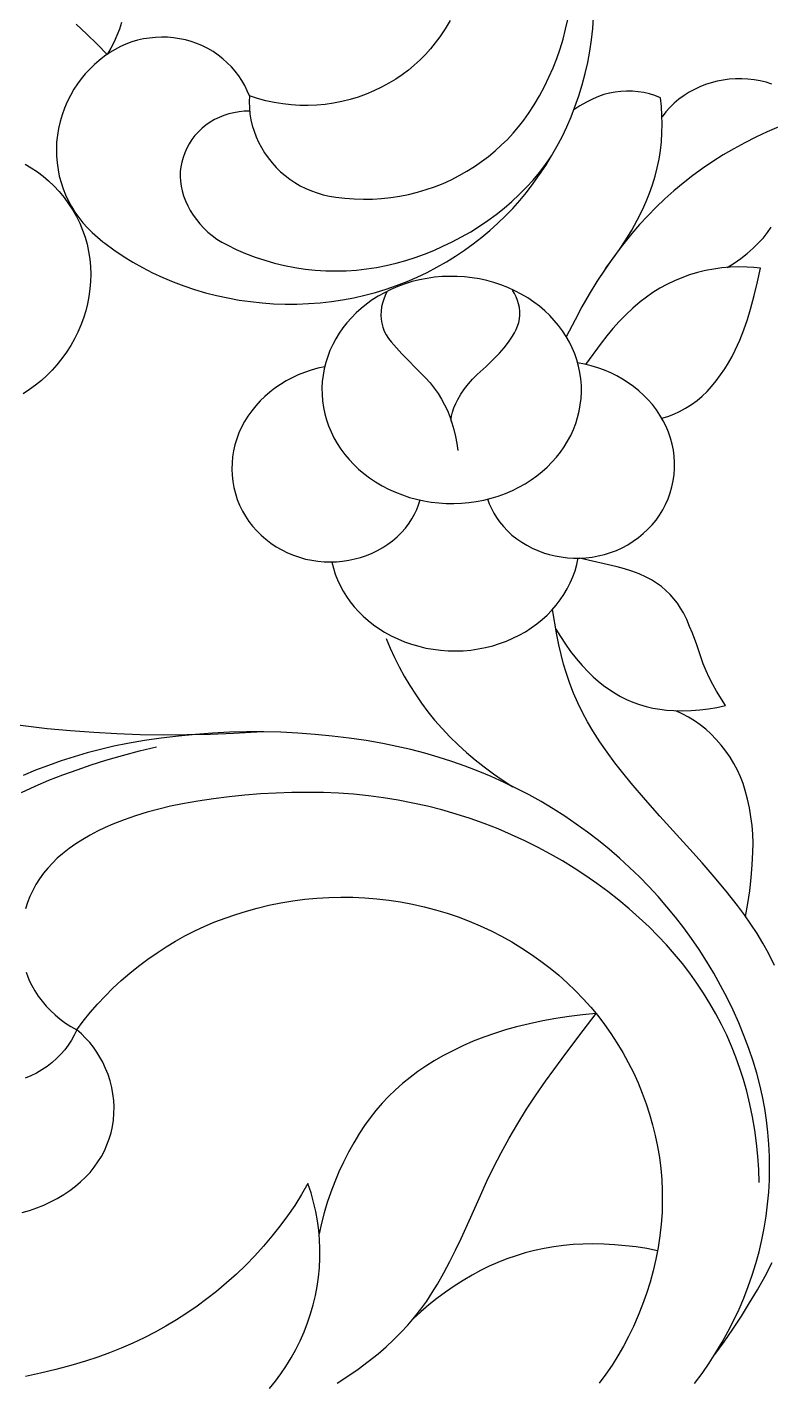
# Model space of a CAD drawing. Header units: millimetres. Extents: x 5940 to 9066, y 1327 to 3250.
# Drawn here: x 7895.1 to 8022.7, y 2553.3 to 2785.8 of the extents above; entities that cross this region are included whole.
import ezdxf

# ---------------------------------------------------------------- set-up
doc = ezdxf.new("R2010")
doc.units = ezdxf.units.MM
doc.layers.add('Default Layer', color=7, linetype='Continuous', lineweight=30)

msp = doc.modelspace()

# ---------------------------------------------------------------- linework, layer by layer
at = {"layer": 'Default Layer', "color": 18, "lineweight": 30, "true_color": 0x000000}
for points in [[(7967.62, 2786.94), (7966.77, 2785.51), (7965.85, 2784.12), (7965.85, 2784.12), (7965.08, 2783.08), (7964.26, 2782.07), (7963.38, 2781.1), (7962.46, 2780.18), (7961.48, 2779.29), (7960.46, 2778.44), (7959.4, 2777.64), (7958.29, 2776.88), (7957.13, 2776.17), (7957.13, 2776.17), (7955.86, 2775.47), (7954.56, 2774.84), (7953.22, 2774.28), (7951.86, 2773.79), (7950.47, 2773.38), (7949.06, 2773.03), (7947.64, 2772.75), (7946.2, 2772.55), (7944.74, 2772.42), (7943.29, 2772.36), (7941.83, 2772.37), (7940.37, 2772.46), (7938.91, 2772.61), (7937.46, 2772.85), (7936.03, 2773.15), (7934.6, 2773.53), (7933.2, 2773.99), (7933.2, 2773.99), (7932.83, 2774.89), (7932.41, 2775.77), (7931.92, 2776.62), (7931.37, 2777.44), (7930.77, 2778.22), (7930.11, 2778.98), (7929.4, 2779.69), (7928.63, 2780.37), (7927.82, 2781.01), (7927.82, 2781.01), (7926.96, 2781.6), (7926.06, 2782.12), (7925.14, 2782.59), (7924.18, 2782.99), (7923.21, 2783.32), (7922.21, 2783.6), (7921.2, 2783.81), (7920.17, 2783.96), (7919.14, 2784.05), (7918.1, 2784.07), (7917.07, 2784.03), (7916.03, 2783.93), (7915.01, 2783.77), (7914, 2783.54), (7913, 2783.25), (7912.02, 2782.89), (7911.07, 2782.47), (7910.14, 2781.99), (7909.25, 2781.44), (7909.25, 2781.44), (7908.32, 2780.79), (7907.43, 2780.1), (7906.59, 2779.37), (7905.79, 2778.59), (7905.04, 2777.79), (7904.34, 2776.95), (7903.69, 2776.07), (7903.1, 2775.16), (7903.1, 2775.16), (7902.48, 2774.09), (7901.94, 2773), (7901.46, 2771.88), (7901.05, 2770.75), (7900.71, 2769.6), (7900.44, 2768.43), (7900.25, 2767.26), (7900.12, 2766.08), (7900.07, 2764.89), (7900.09, 2763.69), (7900.19, 2762.5), (7900.36, 2761.31), (7900.36, 2761.31), (7900.58, 2760.21), (7900.87, 2759.13), (7901.22, 2758.07), (7901.64, 2757.04), (7902.12, 2756.02), (7902.66, 2755.03), (7903.26, 2754.07), (7903.92, 2753.13), (7904.64, 2752.23), (7905.41, 2751.36), (7906.23, 2750.53), (7907.11, 2749.73), (7908.03, 2748.98), (7908.03, 2748.98), (7908.4, 2748.7), (7908.4, 2748.7), (7909.95, 2747.57), (7911.55, 2746.5), (7913.18, 2745.49), (7914.87, 2744.54), (7916.58, 2743.66), (7918.34, 2742.84), (7920.13, 2742.08), (7921.95, 2741.4), (7923.8, 2740.78), (7925.67, 2740.22), (7927.57, 2739.73), (7929.49, 2739.32), (7931.43, 2738.97), (7933.39, 2738.69), (7935.36, 2738.48), (7937.34, 2738.34), (7939.33, 2738.27), (7941.34, 2738.28), (7943.34, 2738.36), (7945.35, 2738.51), (7945.35, 2738.51), (7947.28, 2738.73), (7949.19, 2739.02), (7951.09, 2739.37), (7952.97, 2739.79), (7954.82, 2740.28), (7956.65, 2740.84), (7958.45, 2741.46), (7960.23, 2742.15), (7961.97, 2742.9), (7963.68, 2743.72), (7965.35, 2744.6), (7965.35, 2744.6), (7966.98, 2745.53), (7968.56, 2746.51), (7970.1, 2747.54), (7971.6, 2748.62), (7973.05, 2749.75), (7974.45, 2750.92), (7975.81, 2752.14), (7977.11, 2753.4), (7978.36, 2754.7), (7979.56, 2756.05), (7980.7, 2757.43), (7980.7, 2757.43), (7981.87, 2758.95), (7982.98, 2760.5), (7984.03, 2762.08), (7985.02, 2763.7), (7985.95, 2765.33), (7986.82, 2767), (7987.62, 2768.69), (7988.37, 2770.4), (7989.04, 2772.14), (7989.04, 2772.14), (7989.7, 2774.03), (7990.29, 2775.92), (7990.8, 2777.83), (7991.23, 2779.75), (7991.6, 2781.68), (7991.89, 2783.61), (7992.11, 2785.54), (7992.25, 2787.48)], [(7911.24, 2786.59), (7910.9, 2785.47), (7910.47, 2784.36), (7909.98, 2783.26), (7909.42, 2782.18), (7908.78, 2781.13), (7908.78, 2781.13), (7907.06, 2782.9), (7905.29, 2784.62), (7903.46, 2786.29)], [(7933.2, 2773.99), (7933.16, 2772.96), (7933.19, 2771.94), (7933.29, 2770.92), (7933.45, 2769.91), (7933.68, 2768.92), (7933.98, 2767.94), (7934.34, 2766.98), (7934.76, 2766.04), (7935.25, 2765.12), (7935.79, 2764.22), (7936.4, 2763.35), (7937.07, 2762.51), (7937.79, 2761.71), (7937.79, 2761.71), (7938.53, 2760.99), (7939.31, 2760.32), (7940.14, 2759.69), (7941, 2759.12), (7941.91, 2758.59), (7942.85, 2758.12), (7943.83, 2757.71), (7944.84, 2757.35), (7945.87, 2757.04), (7946.92, 2756.8), (7948, 2756.61), (7948, 2756.61), (7949.58, 2756.43), (7951.16, 2756.32), (7952.74, 2756.27), (7954.31, 2756.3), (7955.88, 2756.4), (7957.44, 2756.57), (7958.98, 2756.8), (7960.51, 2757.1), (7962.02, 2757.47), (7963.51, 2757.91), (7964.97, 2758.41), (7966.41, 2758.98), (7967.82, 2759.62), (7969.19, 2760.32), (7970.52, 2761.08), (7970.52, 2761.08), (7971.79, 2761.88), (7973.01, 2762.72), (7974.19, 2763.61), (7975.33, 2764.55), (7976.41, 2765.52), (7977.45, 2766.54), (7978.44, 2767.59), (7979.37, 2768.68), (7980.26, 2769.81), (7981.08, 2770.97), (7981.08, 2770.97), (7982.06, 2772.49), (7982.96, 2774.03), (7983.8, 2775.6), (7984.58, 2777.19), (7985.28, 2778.81), (7985.92, 2780.44), (7986.5, 2782.09), (7987, 2783.76), (7987.44, 2785.44), (7987.81, 2787.13)], [(8022.84, 2776.02), (8021.84, 2776.33), (8020.81, 2776.58), (8019.77, 2776.77), (8018.72, 2776.89), (8017.66, 2776.95), (8016.59, 2776.94), (8015.52, 2776.86), (8014.45, 2776.72), (8014.45, 2776.72), (8013.42, 2776.52), (8012.41, 2776.26), (8011.43, 2775.94), (8010.47, 2775.56), (8009.54, 2775.12), (8008.65, 2774.62), (8008.65, 2774.62), (8007.75, 2774.04), (8006.89, 2773.41), (8006.08, 2772.73), (8005.33, 2772.01), (8004.63, 2771.24), (8003.98, 2770.43)], [(7994.27, 2744.38), (7995.5, 2745.98), (7996.66, 2747.61), (7997.76, 2749.27), (7998.78, 2750.97), (7999.74, 2752.7), (8000.63, 2754.46), (8000.63, 2754.46), (8001.27, 2755.87), (8001.84, 2757.3), (8002.35, 2758.74), (8002.79, 2760.2), (8003.16, 2761.67), (8003.46, 2763.15), (8003.7, 2764.64), (8003.87, 2766.14), (8003.97, 2767.64), (8004, 2769.15), (8003.97, 2770.66), (8003.86, 2772.17), (8003.69, 2773.68), (8003.69, 2773.68), (8002.76, 2774.04), (8001.82, 2774.34), (8000.85, 2774.57), (7999.88, 2774.72), (7998.89, 2774.81), (7997.91, 2774.83), (7996.92, 2774.78), (7995.94, 2774.66), (7994.97, 2774.48), (7994.02, 2774.22), (7993.08, 2773.9), (7992.17, 2773.51), (7992.17, 2773.51), (7991.02, 2772.92), (7989.9, 2772.28), (7988.83, 2771.58)], [(7933.23, 2771.37), (7932.32, 2771.35), (7931.41, 2771.27), (7930.52, 2771.12), (7929.65, 2770.92), (7928.8, 2770.65), (7927.98, 2770.32), (7927.2, 2769.94), (7926.44, 2769.5), (7925.73, 2769), (7925.07, 2768.46), (7924.45, 2767.86), (7924.45, 2767.86), (7923.85, 2767.19), (7923.32, 2766.49), (7922.85, 2765.77), (7922.44, 2765.01), (7922.09, 2764.24), (7921.8, 2763.45), (7921.58, 2762.65), (7921.43, 2761.83), (7921.34, 2761.01), (7921.31, 2760.18), (7921.35, 2759.35), (7921.46, 2758.51), (7921.64, 2757.69), (7921.89, 2756.87), (7921.89, 2756.87), (7922.22, 2756), (7922.61, 2755.15), (7923.05, 2754.33), (7923.55, 2753.53), (7924.1, 2752.76), (7924.71, 2752.02), (7924.71, 2752.02), (7925.37, 2751.31), (7926.07, 2750.64), (7926.83, 2750.02), (7927.63, 2749.44), (7928.47, 2748.91), (7929.35, 2748.42), (7929.35, 2748.42), (7930.92, 2747.66), (7932.52, 2746.96), (7934.16, 2746.33), (7935.83, 2745.78), (7937.52, 2745.3), (7939.24, 2744.89), (7940.98, 2744.55), (7942.73, 2744.29), (7944.5, 2744.1), (7946.29, 2743.99), (7948.08, 2743.96), (7948.08, 2743.96), (7949.82, 2744), (7951.56, 2744.12), (7953.28, 2744.31), (7954.99, 2744.56), (7956.68, 2744.88), (7958.36, 2745.27), (7960.01, 2745.73), (7961.64, 2746.25), (7963.25, 2746.83), (7964.82, 2747.48), (7966.37, 2748.2), (7966.37, 2748.2), (7968, 2748.97), (7969.6, 2749.8), (7971.15, 2750.68), (7972.66, 2751.62), (7974.12, 2752.61), (7975.54, 2753.65), (7976.9, 2754.74), (7978.22, 2755.87), (7979.48, 2757.05), (7980.69, 2758.28), (7981.85, 2759.55), (7982.94, 2760.86), (7983.98, 2762.21), (7984.96, 2763.6)], [(8024.01, 2768.69), (8022.02, 2767.83), (8020.08, 2766.92), (8018.17, 2765.96), (8016.3, 2764.94), (8014.48, 2763.86), (8012.69, 2762.73), (8010.95, 2761.55), (8009.26, 2760.32), (8007.61, 2759.04), (8006.01, 2757.71), (8004.46, 2756.33), (8002.96, 2754.91), (8001.52, 2753.43), (8000.12, 2751.92), (7998.79, 2750.36), (7998.79, 2750.36), (7997.19, 2748.36), (7995.66, 2746.32), (7994.2, 2744.24), (7992.8, 2742.12), (7991.48, 2739.97), (7990.23, 2737.79), (7989.05, 2735.57), (7989.05, 2735.57), (7987.56, 2732.66)], [(7894.7, 2762.29), (7895.78, 2761.65), (7896.82, 2760.96), (7897.81, 2760.21), (7898.75, 2759.41), (7899.64, 2758.56), (7899.64, 2758.56), (7900.55, 2757.58), (7901.39, 2756.56), (7902.17, 2755.5), (7902.88, 2754.41), (7903.51, 2753.29), (7904.08, 2752.14), (7904.58, 2750.96), (7905, 2749.76), (7905.34, 2748.53), (7905.61, 2747.29), (7905.61, 2747.29), (7905.8, 2746), (7905.92, 2744.72), (7905.97, 2743.43), (7905.94, 2742.15), (7905.84, 2740.87), (7905.67, 2739.6), (7905.42, 2738.34), (7905.11, 2737.1), (7904.73, 2735.87), (7904.28, 2734.65), (7903.76, 2733.46), (7903.18, 2732.29), (7902.53, 2731.14), (7901.81, 2730.02), (7901.03, 2728.93), (7900.18, 2727.87), (7900.18, 2727.87), (7899.34, 2726.92), (7898.45, 2726.02), (7897.5, 2725.16), (7896.51, 2724.36), (7895.47, 2723.6), (7894.39, 2722.89)], [(8015.15, 2744.54), (8016.34, 2745.29), (8017.49, 2746.1), (8018.58, 2746.96), (8019.62, 2747.86), (8020.6, 2748.82), (8020.6, 2748.82), (8021.37, 2749.66), (8022.08, 2750.54), (8022.72, 2751.46)], [(8003.95, 2718.68), (8004.99, 2719), (8006.01, 2719.39), (8006.98, 2719.84), (8006.98, 2719.84), (8008.03, 2720.41), (8009.03, 2721.05), (8009.98, 2721.73), (8010.87, 2722.48), (8011.7, 2723.27), (8012.47, 2724.12), (8012.47, 2724.12), (8013.28, 2725.1), (8014.03, 2726.11), (8014.73, 2727.14), (8015.39, 2728.2), (8016, 2729.28), (8016.55, 2730.39), (8016.55, 2730.39), (8017.32, 2732.1), (8018.02, 2733.84), (8018.64, 2735.6), (8019.18, 2737.38), (8019.18, 2737.38), (8019.81, 2739.73), (8020.37, 2742.09), (8020.87, 2744.46), (8020.87, 2744.46), (8019.73, 2744.57), (8018.58, 2744.63), (8018.58, 2744.63), (8017.13, 2744.65), (8015.69, 2744.6), (8014.26, 2744.47), (8012.84, 2744.28), (8011.44, 2744.01), (8010.06, 2743.68), (8008.71, 2743.27), (8007.38, 2742.8), (8006.09, 2742.26), (8004.83, 2741.66), (8003.61, 2741), (8002.43, 2740.27), (8001.3, 2739.48), (8000.21, 2738.63), (8000.21, 2738.63), (7998.96, 2737.55), (7997.77, 2736.43), (7996.63, 2735.27), (7995.54, 2734.07), (7994.5, 2732.83), (7993.53, 2731.55), (7993.53, 2731.55), (7990.87, 2727.91)], [(7945.73, 2721.65), (7945.89, 2720.55), (7946.12, 2719.46), (7946.42, 2718.4), (7946.78, 2717.35), (7947.21, 2716.32), (7947.7, 2715.32), (7948.26, 2714.34), (7948.87, 2713.4), (7949.55, 2712.48), (7950.28, 2711.6), (7951.08, 2710.76), (7951.92, 2709.95), (7952.82, 2709.18), (7953.78, 2708.46), (7953.78, 2708.46), (7954.84, 2707.74), (7955.94, 2707.09), (7957.08, 2706.5), (7958.24, 2705.97), (7959.43, 2705.51), (7960.65, 2705.1), (7961.88, 2704.77), (7963.14, 2704.49), (7964.4, 2704.28), (7965.68, 2704.14), (7966.97, 2704.06), (7968.26, 2704.04), (7969.55, 2704.09), (7970.83, 2704.21), (7972.12, 2704.39), (7973.39, 2704.63), (7974.65, 2704.95), (7975.89, 2705.33), (7977.12, 2705.78), (7978.32, 2706.29), (7978.32, 2706.29), (7979.44, 2706.84), (7980.5, 2707.45), (7981.52, 2708.1), (7982.49, 2708.79), (7983.41, 2709.53), (7984.28, 2710.31), (7985.1, 2711.13), (7985.85, 2711.99), (7986.56, 2712.88), (7987.2, 2713.8), (7987.79, 2714.76), (7988.31, 2715.74), (7988.77, 2716.74), (7989.17, 2717.77), (7989.5, 2718.82), (7989.77, 2719.89), (7989.96, 2720.97), (7990.09, 2722.07), (7990.15, 2723.18), (7990.14, 2724.3), (7990.05, 2725.42), (7990.05, 2725.42), (7989.89, 2726.52), (7989.66, 2727.61), (7989.37, 2728.68), (7989, 2729.72), (7988.58, 2730.75), (7988.08, 2731.75), (7987.53, 2732.73), (7986.91, 2733.67), (7986.23, 2734.59), (7985.5, 2735.47), (7984.71, 2736.32), (7983.86, 2737.12), (7982.96, 2737.89), (7982, 2738.61), (7982, 2738.61), (7980.94, 2739.33), (7979.84, 2739.98), (7978.71, 2740.57), (7977.54, 2741.1), (7976.35, 2741.57), (7975.14, 2741.97), (7973.9, 2742.31), (7972.65, 2742.58), (7971.38, 2742.79), (7970.1, 2742.94), (7968.82, 2743.02), (7967.53, 2743.03), (7966.24, 2742.98), (7964.95, 2742.87), (7963.67, 2742.69), (7962.4, 2742.44), (7961.14, 2742.12), (7959.89, 2741.74), (7958.67, 2741.29), (7957.46, 2740.78), (7957.46, 2740.78), (7956.35, 2740.23), (7955.28, 2739.63), (7954.26, 2738.98), (7953.29, 2738.28), (7952.37, 2737.54), (7951.5, 2736.76), (7950.69, 2735.94), (7949.93, 2735.08), (7949.23, 2734.19), (7948.58, 2733.27), (7948, 2732.31), (7947.48, 2731.33), (7947.01, 2730.33), (7946.62, 2729.3), (7946.28, 2728.25), (7946.02, 2727.18), (7945.82, 2726.1), (7945.69, 2725), (7945.63, 2723.89), (7945.65, 2722.78), (7945.73, 2721.65)], [(7956.78, 2740.35), (7956.49, 2739.73), (7956.24, 2739.09), (7956.04, 2738.45), (7955.88, 2737.79), (7955.88, 2737.79), (7955.77, 2737.08), (7955.74, 2736.38), (7955.78, 2735.67), (7955.89, 2734.98), (7956.08, 2734.29), (7956.33, 2733.63), (7956.65, 2732.98), (7957.04, 2732.36), (7957.5, 2731.77), (7957.5, 2731.77), (7958.4, 2730.74), (7959.34, 2729.74), (7960.31, 2728.75), (7960.31, 2728.75), (7961.88, 2727.18), (7963.42, 2725.59), (7963.42, 2725.59), (7964.19, 2724.73), (7964.9, 2723.84), (7965.55, 2722.92), (7966.14, 2721.97), (7966.68, 2720.99), (7967.15, 2719.99), (7967.57, 2718.96), (7967.92, 2717.91), (7967.92, 2717.91), (7968.25, 2716.73), (7968.52, 2715.54), (7968.75, 2714.34), (7968.92, 2713.13)], [(7967.82, 2718.19), (7967.82, 2718.6), (7967.88, 2719.01), (7967.88, 2719.01), (7968.06, 2719.75), (7968.29, 2720.48), (7968.58, 2721.19), (7968.92, 2721.88), (7968.92, 2721.88), (7969.46, 2722.81), (7970.08, 2723.71), (7970.75, 2724.57), (7971.49, 2725.39), (7972.29, 2726.17), (7972.29, 2726.17), (7973.79, 2727.56), (7975.26, 2728.98), (7975.26, 2728.98), (7976.11, 2729.87), (7976.91, 2730.79), (7977.66, 2731.75), (7978.35, 2732.74), (7978.35, 2732.74), (7978.69, 2733.31), (7978.98, 2733.89), (7979.21, 2734.49), (7979.39, 2735.11), (7979.51, 2735.74), (7979.57, 2736.38), (7979.57, 2736.38), (7979.57, 2737.02), (7979.5, 2737.66), (7979.38, 2738.29), (7979.2, 2738.91), (7978.97, 2739.52), (7978.67, 2740.11), (7978.33, 2740.68)], [(7946.12, 2727.51), (7944.94, 2727.25), (7943.79, 2726.93), (7942.67, 2726.55), (7941.57, 2726.12), (7940.52, 2725.63), (7939.5, 2725.09), (7938.52, 2724.49), (7937.58, 2723.85), (7936.68, 2723.16), (7935.83, 2722.42), (7935.03, 2721.65), (7934.28, 2720.82), (7933.58, 2719.96), (7932.94, 2719.06), (7932.36, 2718.12), (7932.36, 2718.12), (7931.84, 2717.15), (7931.39, 2716.15), (7931.01, 2715.15), (7930.71, 2714.12), (7930.47, 2713.09), (7930.3, 2712.05), (7930.21, 2711), (7930.18, 2709.95), (7930.23, 2708.9), (7930.34, 2707.85), (7930.53, 2706.81), (7930.79, 2705.78), (7931.12, 2704.75), (7931.52, 2703.75), (7931.99, 2702.76), (7931.99, 2702.76), (7932.51, 2701.85), (7933.09, 2700.98), (7933.74, 2700.15), (7934.44, 2699.35), (7935.2, 2698.6), (7936.02, 2697.9), (7936.88, 2697.24), (7937.8, 2696.63), (7938.76, 2696.07), (7938.76, 2696.07), (7939.75, 2695.58), (7940.76, 2695.16), (7941.79, 2694.81), (7942.83, 2694.52), (7943.88, 2694.3), (7944.95, 2694.14), (7946.01, 2694.05), (7947.07, 2694.02), (7948.14, 2694.06), (7949.19, 2694.15), (7950.23, 2694.31), (7951.26, 2694.53), (7952.27, 2694.8), (7953.26, 2695.14), (7954.23, 2695.53), (7955.16, 2695.98), (7956.07, 2696.49), (7956.93, 2697.05), (7957.76, 2697.67), (7958.54, 2698.34), (7959.28, 2699.06), (7959.96, 2699.84), (7960.59, 2700.67), (7960.59, 2700.67), (7961.08, 2701.42), (7961.52, 2702.2), (7961.9, 2703), (7962.22, 2703.82), (7962.48, 2704.66)], [(7974.05, 2704.84), (7974.35, 2704.01), (7974.7, 2703.2), (7975.11, 2702.41), (7975.58, 2701.65), (7976.1, 2700.91), (7976.1, 2700.91), (7976.76, 2700.1), (7977.48, 2699.34), (7978.24, 2698.64), (7979.05, 2697.99), (7979.9, 2697.4), (7980.79, 2696.87), (7981.71, 2696.39), (7982.66, 2695.97), (7983.64, 2695.6), (7984.64, 2695.3), (7985.66, 2695.05), (7986.7, 2694.87), (7987.75, 2694.74), (7988.81, 2694.68), (7989.87, 2694.68), (7990.93, 2694.74), (7991.99, 2694.86), (7993.05, 2695.05), (7994.09, 2695.31), (7995.12, 2695.62), (7996.14, 2696.01), (7997.13, 2696.46), (7998.1, 2696.98), (7998.1, 2696.98), (7999.04, 2697.56), (7999.93, 2698.2), (8000.77, 2698.89), (8001.56, 2699.62), (8002.29, 2700.39), (8002.96, 2701.2), (8003.57, 2702.06), (8004.12, 2702.95), (8004.6, 2703.87), (8004.6, 2703.87), (8005.04, 2704.87), (8005.4, 2705.89), (8005.68, 2706.92), (8005.9, 2707.96), (8006.05, 2709.01), (8006.12, 2710.06), (8006.12, 2711.11), (8006.06, 2712.16), (8005.92, 2713.2), (8005.71, 2714.24), (8005.44, 2715.27), (8005.09, 2716.28), (8004.67, 2717.28), (8004.18, 2718.25), (8003.63, 2719.21), (8003.63, 2719.21), (8003.01, 2720.13), (8002.33, 2721.01), (8001.6, 2721.85), (8000.82, 2722.65), (7999.98, 2723.41), (7999.1, 2724.12), (7998.18, 2724.78), (7997.21, 2725.39), (7996.21, 2725.95), (7995.17, 2726.46), (7994.09, 2726.92), (7992.98, 2727.32), (7991.85, 2727.67), (7990.68, 2727.95), (7989.5, 2728.18)], [(7947.34, 2694), (7947.6, 2692.96), (7947.93, 2691.93), (7948.32, 2690.93), (7948.78, 2689.95), (7949.29, 2689), (7949.87, 2688.08), (7950.5, 2687.18), (7951.19, 2686.32), (7951.93, 2685.5), (7952.72, 2684.71), (7953.57, 2683.96), (7954.46, 2683.25), (7955.4, 2682.59), (7956.39, 2681.97), (7956.39, 2681.97), (7957.5, 2681.35), (7958.64, 2680.81), (7959.81, 2680.32), (7961.01, 2679.9), (7962.23, 2679.54), (7963.47, 2679.25), (7964.73, 2679.03), (7966, 2678.87), (7967.28, 2678.77), (7968.57, 2678.75), (7969.87, 2678.79), (7971.16, 2678.9), (7972.45, 2679.08), (7972.45, 2679.08), (7973.7, 2679.33), (7974.93, 2679.64), (7976.12, 2680.01), (7977.28, 2680.44), (7978.4, 2680.92), (7979.49, 2681.46), (7980.53, 2682.05), (7981.53, 2682.7), (7982.48, 2683.39), (7983.39, 2684.12), (7984.25, 2684.9), (7985.06, 2685.73), (7985.81, 2686.59), (7986.51, 2687.49), (7987.15, 2688.43), (7987.72, 2689.4), (7988.24, 2690.41), (7988.69, 2691.44), (7989.07, 2692.5), (7989.38, 2693.59), (7989.62, 2694.71)], [(7985.78, 2682.51), (7986.56, 2681.2), (7987.4, 2679.92), (7988.3, 2678.67), (7989.26, 2677.45), (7990.27, 2676.27), (7991.34, 2675.13), (7991.34, 2675.13), (7992.15, 2674.33), (7993.01, 2673.57), (7993.91, 2672.84), (7994.85, 2672.16), (7994.85, 2672.16), (7995.83, 2671.53), (7996.84, 2670.95), (7997.9, 2670.43), (7998.98, 2669.97), (8000.09, 2669.57), (8001.23, 2669.23), (8002.4, 2668.95), (8003.58, 2668.74), (8004.77, 2668.59), (8005.98, 2668.5), (8005.98, 2668.5), (8007.48, 2668.47), (8008.97, 2668.51), (8010.45, 2668.62), (8011.93, 2668.8), (8013.39, 2669.05), (8014.84, 2669.37), (8014.84, 2669.37), (8013.33, 2671.86), (8013.33, 2671.86), (8012.68, 2673), (8012.09, 2674.16), (8011.55, 2675.34), (8011.06, 2676.53), (8010.63, 2677.75), (8010.63, 2677.75), (8009.93, 2679.78), (8009.19, 2681.79), (8009.19, 2681.79), (8008.72, 2682.96), (8008.21, 2684.12), (8007.65, 2685.26), (8007.65, 2685.26), (8007.17, 2686.11), (8006.63, 2686.93), (8006.02, 2687.71), (8005.36, 2688.44), (8004.64, 2689.14), (8003.86, 2689.79), (8003.03, 2690.38), (8002.16, 2690.93), (8001.24, 2691.43), (8001.24, 2691.43), (8000.04, 2691.97), (7998.81, 2692.45), (7997.55, 2692.86), (7996.26, 2693.19), (7996.26, 2693.19), (7989.8, 2694.68)], [(8023.3, 2624.77), (8022.22, 2626.88), (8022.22, 2626.88), (8021.28, 2628.57), (8020.28, 2630.23), (8019.22, 2631.87), (8018.1, 2633.48), (8016.92, 2635.05), (8016.92, 2635.05), (8014.96, 2637.53), (8012.94, 2639.98), (8010.87, 2642.38), (8008.74, 2644.75), (8008.74, 2644.75), (8003.63, 2650.38), (8003.63, 2650.38), (8001.12, 2653.21), (7998.66, 2656.07), (7998.66, 2656.07), (7997.25, 2657.8), (7995.89, 2659.56), (7994.58, 2661.35), (7993.33, 2663.17), (7992.13, 2665.02), (7992.13, 2665.02), (7991.19, 2666.59), (7990.32, 2668.19), (7989.52, 2669.82), (7988.8, 2671.48), (7988.15, 2673.16), (7987.57, 2674.86), (7987.57, 2674.86), (7987.09, 2676.5), (7986.66, 2678.16), (7986.28, 2679.82), (7985.96, 2681.5), (7985.96, 2681.5), (7985.2, 2685.83)], [(7956.67, 2680.9), (7957.35, 2679.24), (7958.1, 2677.6), (7958.91, 2675.99), (7959.77, 2674.4), (7960.7, 2672.84), (7961.68, 2671.31), (7962.72, 2669.8), (7963.81, 2668.32), (7964.97, 2666.88), (7964.97, 2666.88), (7966.25, 2665.43), (7967.59, 2664.02), (7968.98, 2662.66), (7970.43, 2661.34), (7971.92, 2660.06), (7973.47, 2658.83), (7975.07, 2657.65), (7976.71, 2656.52), (7978.4, 2655.44)], [(8018.28, 2633.2), (8018.69, 2635.39), (8019.02, 2637.59), (8019.27, 2639.8), (8019.46, 2642.02), (8019.57, 2644.24), (8019.57, 2644.24), (8019.59, 2645.76), (8019.54, 2647.28), (8019.43, 2648.79), (8019.24, 2650.3), (8018.99, 2651.8), (8018.66, 2653.29), (8018.27, 2654.77), (8018.27, 2654.77), (8017.89, 2655.97), (8017.44, 2657.14), (8016.91, 2658.29), (8016.32, 2659.41), (8015.65, 2660.51), (8014.92, 2661.56), (8014.13, 2662.59), (8013.28, 2663.57), (8012.36, 2664.52), (8012.36, 2664.52), (8011.48, 2665.32), (8010.55, 2666.07), (8009.56, 2666.76), (8008.53, 2667.4), (8007.45, 2667.98), (8006.33, 2668.49)], [(7892.13, 2666.26), (7895.31, 2665.83), (7898.51, 2665.46), (7898.51, 2665.46), (7902.49, 2665.09), (7906.48, 2664.79), (7910.47, 2664.57), (7914.46, 2664.43), (7918.46, 2664.37), (7922.45, 2664.38), (7926.45, 2664.47), (7930.45, 2664.63), (7934.44, 2664.88)], [(8009.55, 2553.04), (8010.84, 2554.77), (8012.06, 2556.53), (8013.22, 2558.32), (8014.31, 2560.14), (8015.34, 2561.99), (8016.3, 2563.87), (8017.2, 2565.77), (8018.02, 2567.7), (8018.78, 2569.65), (8019.47, 2571.63), (8020.09, 2573.62), (8020.63, 2575.63), (8021.11, 2577.66), (8021.11, 2577.66), (8021.51, 2579.7), (8021.84, 2581.75), (8022.1, 2583.8), (8022.29, 2585.86), (8022.4, 2587.92), (8022.44, 2589.98), (8022.42, 2592.04), (8022.32, 2594.09), (8022.15, 2596.15), (8021.9, 2598.2), (8021.59, 2600.24), (8021.2, 2602.27), (8020.75, 2604.3), (8020.22, 2606.31), (8019.62, 2608.32), (8019.62, 2608.32), (8018.86, 2610.54), (8018.03, 2612.75), (8017.13, 2614.93), (8016.16, 2617.09), (8015.13, 2619.23), (8014.03, 2621.34), (8012.86, 2623.42), (8011.63, 2625.48), (8010.34, 2627.5), (8010.34, 2627.5), (8009.04, 2629.39), (8007.7, 2631.25), (8006.29, 2633.07), (8004.82, 2634.85), (8003.3, 2636.59), (8001.73, 2638.3), (8000.1, 2639.96), (7998.41, 2641.58), (7996.68, 2643.16), (7994.89, 2644.7), (7993.06, 2646.19), (7991.17, 2647.64), (7989.24, 2649.04), (7989.24, 2649.04), (7987.28, 2650.38), (7985.28, 2651.66), (7983.24, 2652.88), (7981.16, 2654.04), (7979.04, 2655.15), (7976.88, 2656.19), (7974.69, 2657.18), (7972.46, 2658.11), (7970.21, 2658.97), (7967.92, 2659.78), (7965.6, 2660.52), (7963.26, 2661.2), (7960.89, 2661.81), (7958.5, 2662.36), (7956.09, 2662.85), (7956.09, 2662.85), (7953.2, 2663.35), (7950.29, 2663.78), (7947.37, 2664.14), (7944.45, 2664.43), (7941.52, 2664.65), (7938.59, 2664.79), (7935.65, 2664.86), (7932.72, 2664.86), (7929.78, 2664.79), (7926.85, 2664.65), (7923.92, 2664.43), (7921, 2664.14), (7918.08, 2663.78), (7915.18, 2663.35), (7912.28, 2662.85), (7912.28, 2662.85), (7909.96, 2662.38), (7907.66, 2661.85), (7905.38, 2661.26), (7903.13, 2660.6), (7900.9, 2659.88), (7898.7, 2659.1), (7896.52, 2658.26), (7894.37, 2657.36)], [(7894.12, 2654.47), (7896.45, 2655.53), (7898.81, 2656.54), (7901.21, 2657.48), (7903.63, 2658.37), (7906.07, 2659.21), (7908.55, 2659.98), (7908.55, 2659.98), (7911.42, 2660.81), (7914.32, 2661.58), (7917.23, 2662.3)], [(8020.63, 2587.5), (8020.56, 2589.77), (8020.41, 2592.03), (8020.19, 2594.28), (8019.88, 2596.53), (8019.5, 2598.77), (8019.04, 2600.99), (8018.51, 2603.21), (8018.51, 2603.21), (8017.96, 2605.17), (8017.34, 2607.11), (8016.65, 2609.03), (8015.89, 2610.93), (8015.07, 2612.8), (8014.18, 2614.64), (8013.22, 2616.46), (8012.2, 2618.25), (8011.11, 2620.01), (8009.96, 2621.74), (8008.74, 2623.44), (8007.47, 2625.1), (8006.13, 2626.73), (8004.73, 2628.32), (8003.27, 2629.88), (8001.76, 2631.39), (8001.76, 2631.39), (8000.07, 2632.97), (7998.33, 2634.51), (7996.54, 2636), (7994.7, 2637.44), (7992.82, 2638.83), (7990.89, 2640.17), (7988.91, 2641.46), (7986.89, 2642.7), (7984.83, 2643.89), (7982.73, 2645.02), (7982.73, 2645.02), (7980.47, 2646.15), (7978.18, 2647.21), (7975.85, 2648.2), (7973.49, 2649.12), (7971.09, 2649.97), (7968.67, 2650.75), (7966.22, 2651.45), (7963.75, 2652.08), (7961.25, 2652.64), (7958.73, 2653.13), (7956.19, 2653.54), (7953.64, 2653.87), (7951.07, 2654.14), (7948.49, 2654.32), (7945.9, 2654.43), (7945.9, 2654.43), (7943.19, 2654.47), (7940.48, 2654.45), (7937.78, 2654.36), (7935.08, 2654.21), (7932.39, 2654), (7929.7, 2653.72), (7927.03, 2653.38), (7924.36, 2652.97), (7921.7, 2652.5), (7921.7, 2652.5), (7919.66, 2652.08), (7917.64, 2651.6), (7915.64, 2651.05), (7913.66, 2650.43), (7911.71, 2649.76), (7909.79, 2649.01), (7909.79, 2649.01), (7908.45, 2648.44), (7907.15, 2647.81), (7905.87, 2647.14), (7904.63, 2646.41), (7903.43, 2645.64), (7902.27, 2644.82), (7901.15, 2643.95), (7901.15, 2643.95), (7900.24, 2643.17), (7899.39, 2642.35), (7898.59, 2641.48), (7897.86, 2640.58), (7897.18, 2639.64), (7896.57, 2638.67), (7896.02, 2637.66), (7895.53, 2636.63), (7895.12, 2635.57), (7895.12, 2635.57), (7894.78, 2634.51)], [(7894.23, 2582.35), (7895.48, 2582.73), (7896.72, 2583.16), (7897.92, 2583.65), (7899.09, 2584.2), (7900.23, 2584.8), (7901.34, 2585.46), (7902.4, 2586.16), (7902.4, 2586.16), (7903.35, 2586.87), (7904.24, 2587.63), (7905.07, 2588.43), (7905.85, 2589.26), (7906.56, 2590.14), (7907.21, 2591.05), (7907.79, 2592), (7908.31, 2592.98), (7908.76, 2593.98), (7909.15, 2595.01), (7909.46, 2596.06), (7909.69, 2597.13), (7909.86, 2598.21), (7909.86, 2598.21), (7909.95, 2599.34), (7909.97, 2600.48), (7909.91, 2601.61), (7909.78, 2602.73), (7909.58, 2603.85), (7909.3, 2604.95), (7908.95, 2606.04), (7908.53, 2607.11), (7908.04, 2608.16), (7908.04, 2608.16), (7907.56, 2609.04), (7907.02, 2609.9), (7906.43, 2610.72), (7905.79, 2611.52), (7905.1, 2612.28), (7904.36, 2613.01), (7903.57, 2613.7), (7903.57, 2613.7), (7904.7, 2615.21), (7905.89, 2616.68), (7907.14, 2618.11), (7908.44, 2619.51), (7909.79, 2620.86), (7911.2, 2622.17), (7912.66, 2623.43), (7914.18, 2624.65), (7915.74, 2625.83), (7917.34, 2626.95), (7917.34, 2626.95), (7918.9, 2627.97), (7920.51, 2628.93), (7922.14, 2629.84), (7923.82, 2630.69), (7925.53, 2631.49), (7927.27, 2632.23), (7929.04, 2632.91), (7930.84, 2633.54), (7932.67, 2634.11), (7934.52, 2634.61), (7934.52, 2634.61), (7936.55, 2635.1), (7938.59, 2635.52), (7940.64, 2635.86), (7942.7, 2636.12), (7944.76, 2636.32), (7946.83, 2636.44), (7948.9, 2636.49), (7950.96, 2636.47), (7953.02, 2636.38), (7955.07, 2636.21), (7957.11, 2635.98), (7959.14, 2635.67), (7961.15, 2635.29), (7963.15, 2634.85), (7965.13, 2634.33), (7967.09, 2633.75), (7969.02, 2633.09), (7970.92, 2632.37), (7972.8, 2631.58), (7974.65, 2630.72), (7976.46, 2629.8), (7978.23, 2628.8), (7978.23, 2628.8), (7979.94, 2627.76), (7981.6, 2626.67), (7983.21, 2625.52), (7984.77, 2624.32), (7986.28, 2623.08), (7987.73, 2621.78), (7989.13, 2620.44), (7990.47, 2619.06), (7991.75, 2617.63), (7992.97, 2616.16), (7994.13, 2614.65), (7995.22, 2613.1), (7996.25, 2611.51), (7996.25, 2611.51), (7997.26, 2609.82), (7998.19, 2608.11), (7999.06, 2606.38), (7999.86, 2604.62), (8000.59, 2602.85), (8001.26, 2601.05), (8001.85, 2599.23), (8002.37, 2597.4), (8002.82, 2595.56), (8003.21, 2593.7), (8003.52, 2591.83), (8003.75, 2589.95), (8003.92, 2588.06), (8004.01, 2586.17), (8004.03, 2584.27), (8003.98, 2582.37), (8003.98, 2582.37), (8003.83, 2580.36), (8003.61, 2578.35), (8003.3, 2576.35), (8002.92, 2574.37), (8002.47, 2572.39), (8001.94, 2570.44), (8001.33, 2568.49), (8000.65, 2566.57), (7999.89, 2564.67), (7999.06, 2562.79), (7999.06, 2562.79), (7998.24, 2561.1), (7997.35, 2559.44), (7996.41, 2557.8), (7995.4, 2556.2), (7994.34, 2554.63), (7993.21, 2553.09)], [(7894.91, 2623.61), (7895.18, 2622.84), (7895.49, 2622.08), (7895.85, 2621.34), (7895.85, 2621.34), (7896.38, 2620.41), (7896.98, 2619.51), (7897.62, 2618.64), (7898.33, 2617.81), (7899.08, 2617.02), (7899.89, 2616.27), (7900.74, 2615.56), (7901.64, 2614.89), (7902.58, 2614.27), (7903.57, 2613.7), (7903.57, 2613.7), (7903.14, 2612.8), (7902.66, 2611.93), (7902.11, 2611.09), (7901.5, 2610.29), (7900.84, 2609.52), (7900.12, 2608.79), (7899.35, 2608.09), (7899.35, 2608.09), (7898.5, 2607.43), (7897.61, 2606.83), (7896.67, 2606.3), (7895.71, 2605.83), (7894.72, 2605.42)], [(7948.23, 2553.11), (7950.07, 2554.28), (7951.85, 2555.51), (7953.59, 2556.8), (7955.27, 2558.14), (7955.27, 2558.14), (7956.64, 2559.3), (7957.94, 2560.51), (7959.19, 2561.77), (7960.39, 2563.06), (7961.52, 2564.39), (7962.6, 2565.77), (7963.61, 2567.18), (7964.57, 2568.62), (7965.45, 2570.1), (7965.45, 2570.1), (7966.53, 2572.02), (7967.56, 2573.96), (7968.55, 2575.92), (7969.5, 2577.89), (7969.5, 2577.89), (7971.2, 2581.58), (7972.84, 2585.3), (7972.84, 2585.3), (7973.95, 2587.76), (7975.13, 2590.21), (7976.36, 2592.63), (7976.36, 2592.63), (7977.76, 2595.14), (7979.23, 2597.62), (7980.75, 2600.08), (7982.34, 2602.5), (7983.99, 2604.9), (7983.99, 2604.9), (7986.84, 2608.79), (7989.73, 2612.66), (7992.66, 2616.51), (7992.66, 2616.51), (7990.36, 2616.3), (7988.07, 2616.01), (7985.78, 2615.66), (7983.52, 2615.25), (7981.27, 2614.77), (7979.03, 2614.22), (7979.03, 2614.22), (7977.13, 2613.7), (7975.26, 2613.11), (7973.42, 2612.46), (7971.6, 2611.75), (7969.82, 2610.97), (7968.07, 2610.14), (7966.36, 2609.24), (7966.36, 2609.24), (7964.89, 2608.4), (7963.46, 2607.51), (7962.08, 2606.56), (7960.75, 2605.57), (7959.47, 2604.52), (7958.24, 2603.43), (7957.07, 2602.29), (7955.95, 2601.11), (7954.89, 2599.89), (7953.89, 2598.63), (7952.95, 2597.32), (7952.08, 2595.98), (7952.08, 2595.98), (7951.1, 2594.35), (7950.19, 2592.7), (7949.34, 2591.03), (7948.55, 2589.33), (7947.82, 2587.61), (7947.16, 2585.87), (7946.56, 2584.11), (7946.02, 2582.34), (7945.55, 2580.55), (7945.15, 2578.74)], [(7936.64, 2552.17), (7937.64, 2553.4), (7938.58, 2554.67), (7939.46, 2555.97), (7939.46, 2555.97), (7940.34, 2557.41), (7941.15, 2558.88), (7941.89, 2560.37), (7942.56, 2561.89), (7943.16, 2563.42), (7943.68, 2564.97), (7944.14, 2566.54), (7944.51, 2568.11), (7944.82, 2569.7), (7945.05, 2571.3), (7945.2, 2572.9), (7945.29, 2574.51), (7945.29, 2576.13), (7945.23, 2577.74), (7945.09, 2579.35), (7944.87, 2580.96), (7944.58, 2582.57), (7944.21, 2584.16), (7943.76, 2585.75), (7943.24, 2587.33), (7943.24, 2587.33), (7942.14, 2585.44), (7940.97, 2583.6), (7939.74, 2581.79), (7938.43, 2580.02), (7937.06, 2578.29), (7935.63, 2576.6), (7934.13, 2574.95), (7932.58, 2573.35), (7930.96, 2571.79), (7929.28, 2570.28), (7927.54, 2568.82), (7927.54, 2568.82), (7925.9, 2567.53), (7924.21, 2566.28), (7922.47, 2565.09), (7920.69, 2563.96), (7918.87, 2562.87), (7917.01, 2561.84), (7915.11, 2560.87), (7913.18, 2559.96), (7911.21, 2559.1), (7909.2, 2558.3), (7907.17, 2557.56), (7905.1, 2556.88), (7905.1, 2556.88), (7902.55, 2556.11), (7899.98, 2555.42), (7897.38, 2554.78), (7894.77, 2554.21)], [(8003.21, 2575.82), (8001.38, 2576.17), (7999.54, 2576.46), (7997.69, 2576.68), (7995.83, 2576.85), (7993.97, 2576.95), (7992.1, 2576.99), (7992.1, 2576.99), (7990.41, 2576.96), (7988.73, 2576.87), (7987.05, 2576.71), (7985.39, 2576.48), (7983.75, 2576.19), (7982.12, 2575.84), (7980.51, 2575.43), (7978.93, 2574.95), (7977.37, 2574.41), (7975.83, 2573.81), (7974.33, 2573.15), (7972.85, 2572.42), (7971.41, 2571.64), (7971.41, 2571.64), (7969.84, 2570.71), (7968.3, 2569.73), (7966.81, 2568.7), (7965.36, 2567.62), (7963.96, 2566.5), (7962.6, 2565.34), (7961.29, 2564.13)], [(8013.04, 2558), (8014.62, 2560.17), (8016.14, 2562.37), (8017.61, 2564.59), (8019.01, 2566.85), (8020.36, 2569.13), (8021.65, 2571.45), (8022.88, 2573.78)]]:
    msp.add_lwpolyline(points, dxfattribs=at)

doc.saveas('drawing.dxf')
